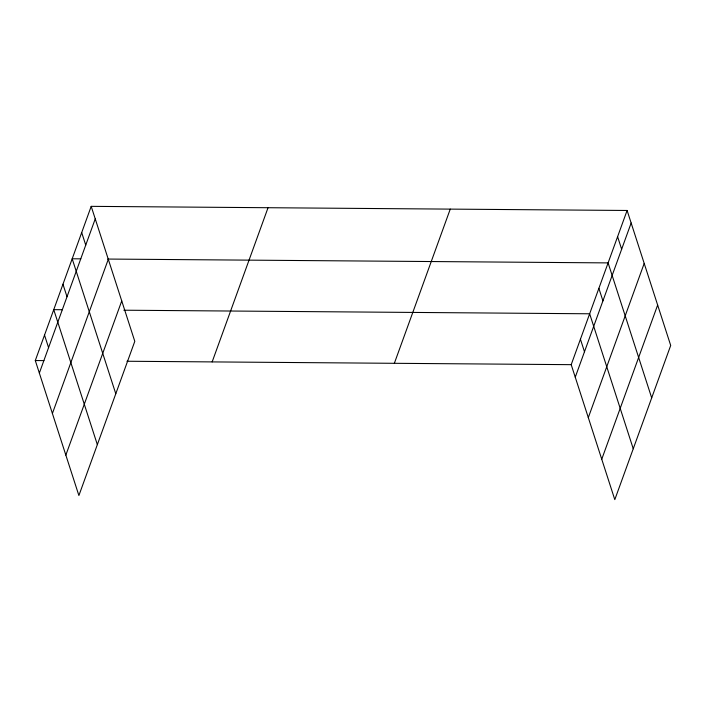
<?xml version="1.0" encoding="UTF-8"?>
<svg xmlns="http://www.w3.org/2000/svg" width="706" height="706" viewBox="0 0 706 706"><rect width="100%" height="100%" fill="white"/><g stroke="black" fill="none" stroke-linecap="round" stroke-linejoin="round"><path stroke-width="1.06" d="M91.198 206.355L134.793 341.333L78.895 495.524L35.3 360.545L91.198 206.355L627.105 210.476L670.7 345.455L614.802 499.645L571.207 364.667L627.105 210.476M39.351 373.077L95.239 218.886M52.403 413.487L108.292 259.296M65.843 455.114L121.741 300.924M212.153 361.904L268.042 207.714M394.354 363.308L450.251 209.117M575.258 377.198L631.155 223.008M588.31 417.608L644.199 263.417M601.75 459.235L657.648 305.045M80.819 258.846L72.188 258.784L115.784 393.763M107.78 259.058L608.095 262.897L651.691 397.875M62.375 309.731L53.744 309.66L97.34 444.639M123.841 310.208L589.651 313.782L633.247 448.76M35.3 360.545L43.931 360.616M126.956 361.251L571.207 364.667M617.6 236.686L621.651 249.218M598.873 288.339L602.924 300.871M580.429 339.224L584.48 351.756M81.693 232.574L85.744 245.106M62.966 284.227L67.017 296.758M44.522 335.103L48.573 347.634"/></g></svg>
